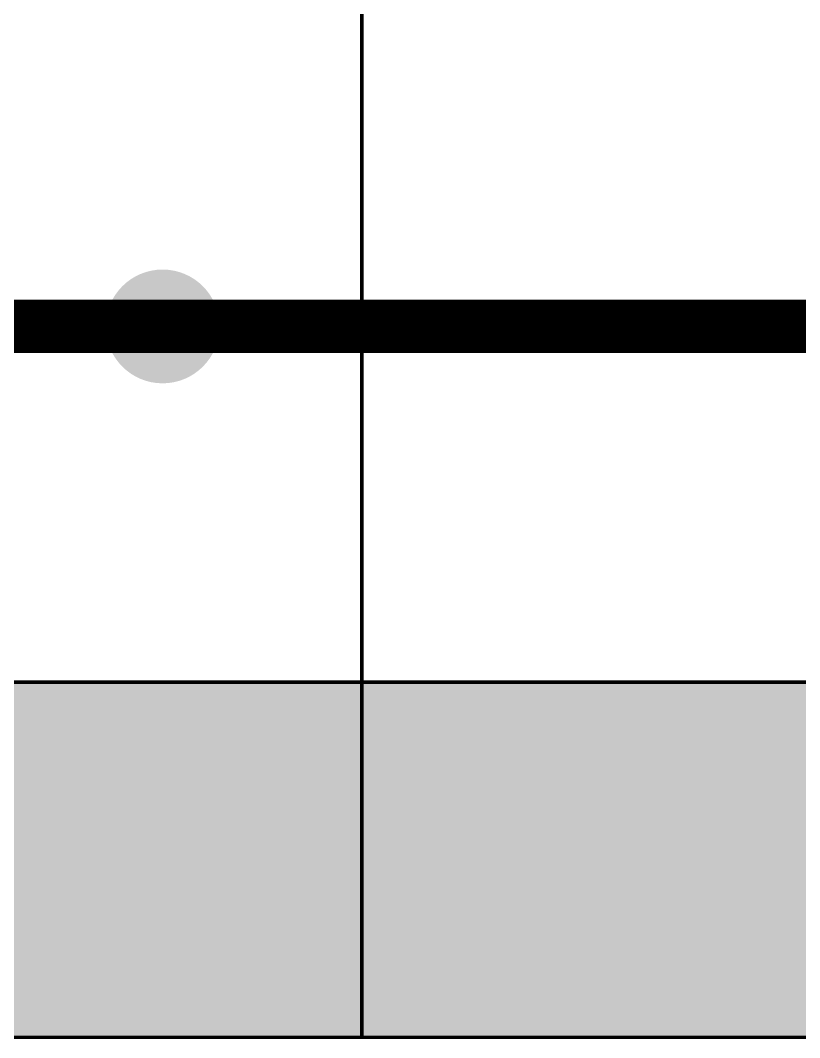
# Model space of a CAD drawing. Header units: millimetres. Extents: x -116965 to 323937, y 291661 to 566926.
# Drawn here: x -43328.6 to -43109.5, y 316538.8 to 316824.8 of the extents above; entities that cross this region are included whole.
import ezdxf

# ---------------------------------------------------------------- set-up
doc = ezdxf.new("R2010")
doc.units = ezdxf.units.MM
doc.layers.get('0').update_dxf_attribs({"lineweight": 18})
doc.layers.add('C00-00-00', color=7, linetype='Continuous')
doc.layers.add('C34-3A-40', color=7, linetype='Continuous', true_color=0x343a40)
doc.layers.add('C62-64-69', color=7, linetype='Continuous', true_color=0x626469)

msp = doc.modelspace()

# ---------------------------------------------------------------- hatches: boundary and pattern name
at = {"layer": 'C00-00-00'}
h = msp.add_hatch(color=256, dxfattribs=at)
edge = h.paths.add_edge_path()
edge.add_arc((-43288.559677, 316738.722167), 15.997765, 0, 360)
at = {"layer": 'C34-3A-40'}
h = msp.add_hatch(color=256, dxfattribs=at)
h.dxf.hatch_style = 2
h.paths.add_polyline_path([(-43932.469782, 316638.736127), (-43232.567492, 316638.736127), (-43232.567492, 316538.750083), (-43932.469782, 316538.750083)])
h = msp.add_hatch(color=256, dxfattribs=at)
h.dxf.hatch_style = 2
h.paths.add_polyline_path([(-43232.567492, 316638.736127), (-42832.623327, 316638.736127), (-42832.623327, 316538.750083), (-43232.567492, 316538.750083)])
at = {"layer": 'C62-64-69'}
h = msp.add_hatch(color=256, dxfattribs=at)
h.dxf.hatch_style = 2
h.paths.add_polyline_path([(-43356.550182, 316629.737383), (-43324.554652, 316629.737383), (-43324.554652, 316622.738358), (-43356.550182, 316622.738358)])
h = msp.add_hatch(color=256, dxfattribs=at)
h.dxf.hatch_style = 2
h.paths.add_polyline_path([(-43324.554652, 316629.737383), (-43292.559117, 316629.737383), (-43292.559117, 316622.738358), (-43324.554652, 316622.738358)])
h = msp.add_hatch(color=256, dxfattribs=at)
h.dxf.hatch_style = 2
h.paths.add_polyline_path([(-43324.554652, 316629.737383), (-43292.559117, 316629.737383), (-43292.559117, 316622.738358), (-43324.554652, 316622.738358)])
h = msp.add_hatch(color=256, dxfattribs=at)
h.dxf.hatch_style = 2
h.paths.add_polyline_path([(-43292.559117, 316629.737383), (-43260.563582, 316629.737383), (-43260.563582, 316622.738358), (-43292.559117, 316622.738358)])
h = msp.add_hatch(color=256, dxfattribs=at)
h.dxf.hatch_style = 2
h.paths.add_polyline_path([(-43292.559117, 316629.737383), (-43260.563582, 316629.737383), (-43260.563582, 316622.738358), (-43292.559117, 316622.738358)])
h = msp.add_hatch(color=256, dxfattribs=at)
h.dxf.hatch_style = 2
h.paths.add_polyline_path([(-43260.563582, 316629.737383), (-43228.568052, 316629.737383), (-43228.568052, 316622.738358), (-43260.563582, 316622.738358)])
h = msp.add_hatch(color=256, dxfattribs=at)
h.dxf.hatch_style = 2
h.paths.add_polyline_path([(-43232.567492, 316629.737383), (-43200.571957, 316629.737383), (-43200.571957, 316622.738358), (-43232.567492, 316622.738358)])
h = msp.add_hatch(color=256, dxfattribs=at)
h.dxf.hatch_style = 2
h.paths.add_polyline_path([(-43200.571957, 316629.737383), (-43168.576427, 316629.737383), (-43168.576427, 316622.738358), (-43200.571957, 316622.738358)])
h = msp.add_hatch(color=256, dxfattribs=at)
h.dxf.hatch_style = 2
h.paths.add_polyline_path([(-43200.571957, 316629.737383), (-43168.576427, 316629.737383), (-43168.576427, 316622.738358), (-43200.571957, 316622.738358)])
h = msp.add_hatch(color=256, dxfattribs=at)
h.dxf.hatch_style = 2
h.paths.add_polyline_path([(-43168.576427, 316629.737383), (-43136.580892, 316629.737383), (-43136.580892, 316622.738358), (-43168.576427, 316622.738358)])
h = msp.add_hatch(color=256, dxfattribs=at)
h.dxf.hatch_style = 2
h.paths.add_polyline_path([(-43168.576427, 316629.737383), (-43136.580892, 316629.737383), (-43136.580892, 316622.738358), (-43168.576427, 316622.738358)])
h = msp.add_hatch(color=256, dxfattribs=at)
h.dxf.hatch_style = 2
h.paths.add_polyline_path([(-43136.580892, 316629.737383), (-43104.585357, 316629.737383), (-43104.585357, 316622.738358), (-43136.580892, 316622.738358)])
h = msp.add_hatch(color=256, dxfattribs=at)
h.dxf.hatch_style = 2
h.paths.add_polyline_path([(-43356.550182, 316622.738358), (-43324.554652, 316622.738358), (-43324.554652, 316620.738639), (-43356.550182, 316620.738639)])
h = msp.add_hatch(color=256, dxfattribs=at)
h.dxf.hatch_style = 2
h.paths.add_polyline_path([(-43324.554652, 316622.738358), (-43292.559117, 316622.738358), (-43292.559117, 316620.738639), (-43324.554652, 316620.738639)])
h = msp.add_hatch(color=256, dxfattribs=at)
h.dxf.hatch_style = 2
h.paths.add_polyline_path([(-43324.554652, 316622.738358), (-43292.559117, 316622.738358), (-43292.559117, 316620.738639), (-43324.554652, 316620.738639)])
h = msp.add_hatch(color=256, dxfattribs=at)
h.dxf.hatch_style = 2
h.paths.add_polyline_path([(-43292.559117, 316622.738358), (-43260.563582, 316622.738358), (-43260.563582, 316620.738639), (-43292.559117, 316620.738639)])
h = msp.add_hatch(color=256, dxfattribs=at)
h.dxf.hatch_style = 2
h.paths.add_polyline_path([(-43292.559117, 316622.738358), (-43260.563582, 316622.738358), (-43260.563582, 316620.738639), (-43292.559117, 316620.738639)])
h = msp.add_hatch(color=256, dxfattribs=at)
h.dxf.hatch_style = 2
h.paths.add_polyline_path([(-43260.563582, 316622.738358), (-43228.568052, 316622.738358), (-43228.568052, 316620.738639), (-43260.563582, 316620.738639)])
h = msp.add_hatch(color=256, dxfattribs=at)
h.dxf.hatch_style = 2
h.paths.add_polyline_path([(-43232.567492, 316622.738358), (-43200.571957, 316622.738358), (-43200.571957, 316620.738639), (-43232.567492, 316620.738639)])
h = msp.add_hatch(color=256, dxfattribs=at)
h.dxf.hatch_style = 2
h.paths.add_polyline_path([(-43200.571957, 316622.738358), (-43168.576427, 316622.738358), (-43168.576427, 316620.738639), (-43200.571957, 316620.738639)])
h = msp.add_hatch(color=256, dxfattribs=at)
h.dxf.hatch_style = 2
h.paths.add_polyline_path([(-43200.571957, 316622.738358), (-43168.576427, 316622.738358), (-43168.576427, 316620.738639), (-43200.571957, 316620.738639)])
h = msp.add_hatch(color=256, dxfattribs=at)
h.dxf.hatch_style = 2
h.paths.add_polyline_path([(-43168.576427, 316622.738358), (-43136.580892, 316622.738358), (-43136.580892, 316620.738639), (-43168.576427, 316620.738639)])
h = msp.add_hatch(color=256, dxfattribs=at)
h.dxf.hatch_style = 2
h.paths.add_polyline_path([(-43168.576427, 316622.738358), (-43136.580892, 316622.738358), (-43136.580892, 316620.738639), (-43168.576427, 316620.738639)])
h = msp.add_hatch(color=256, dxfattribs=at)
h.dxf.hatch_style = 2
h.paths.add_polyline_path([(-43136.580892, 316622.738358), (-43104.585357, 316622.738358), (-43104.585357, 316620.738639), (-43136.580892, 316620.738639)])
h = msp.add_hatch(color=256, dxfattribs=at)
h.dxf.hatch_style = 2
h.paths.add_polyline_path([(-43356.550182, 316620.738639), (-43324.554652, 316620.738639), (-43324.554652, 316613.739614), (-43356.550182, 316613.739614)])
h = msp.add_hatch(color=256, dxfattribs=at)
h.dxf.hatch_style = 2
h.paths.add_polyline_path([(-43324.554652, 316620.738639), (-43292.559117, 316620.738639), (-43292.559117, 316613.739614), (-43324.554652, 316613.739614)])
h = msp.add_hatch(color=256, dxfattribs=at)
h.dxf.hatch_style = 2
h.paths.add_polyline_path([(-43324.554652, 316620.738639), (-43292.559117, 316620.738639), (-43292.559117, 316613.739614), (-43324.554652, 316613.739614)])
h = msp.add_hatch(color=256, dxfattribs=at)
h.dxf.hatch_style = 2
h.paths.add_polyline_path([(-43292.559117, 316620.738639), (-43260.563582, 316620.738639), (-43260.563582, 316613.739614), (-43292.559117, 316613.739614)])
h = msp.add_hatch(color=256, dxfattribs=at)
h.dxf.hatch_style = 2
h.paths.add_polyline_path([(-43292.559117, 316620.738639), (-43260.563582, 316620.738639), (-43260.563582, 316613.739614), (-43292.559117, 316613.739614)])
h = msp.add_hatch(color=256, dxfattribs=at)
h.dxf.hatch_style = 2
h.paths.add_polyline_path([(-43260.563582, 316620.738639), (-43228.568052, 316620.738639), (-43228.568052, 316613.739614), (-43260.563582, 316613.739614)])
h = msp.add_hatch(color=256, dxfattribs=at)
h.dxf.hatch_style = 2
h.paths.add_polyline_path([(-43232.567492, 316620.738639), (-43200.571957, 316620.738639), (-43200.571957, 316613.739614), (-43232.567492, 316613.739614)])
h = msp.add_hatch(color=256, dxfattribs=at)
h.dxf.hatch_style = 2
h.paths.add_polyline_path([(-43200.571957, 316620.738639), (-43168.576427, 316620.738639), (-43168.576427, 316613.739614), (-43200.571957, 316613.739614)])
h = msp.add_hatch(color=256, dxfattribs=at)
h.dxf.hatch_style = 2
h.paths.add_polyline_path([(-43200.571957, 316620.738639), (-43168.576427, 316620.738639), (-43168.576427, 316613.739614), (-43200.571957, 316613.739614)])
h = msp.add_hatch(color=256, dxfattribs=at)
h.dxf.hatch_style = 2
h.paths.add_polyline_path([(-43168.576427, 316620.738639), (-43136.580892, 316620.738639), (-43136.580892, 316613.739614), (-43168.576427, 316613.739614)])
h = msp.add_hatch(color=256, dxfattribs=at)
h.dxf.hatch_style = 2
h.paths.add_polyline_path([(-43168.576427, 316620.738639), (-43136.580892, 316620.738639), (-43136.580892, 316613.739614), (-43168.576427, 316613.739614)])
h = msp.add_hatch(color=256, dxfattribs=at)
h.dxf.hatch_style = 2
h.paths.add_polyline_path([(-43136.580892, 316620.738639), (-43104.585357, 316620.738639), (-43104.585357, 316613.739614), (-43136.580892, 316613.739614)])
h = msp.add_hatch(color=256, dxfattribs=at)
h.dxf.hatch_style = 2
h.paths.add_polyline_path([(-43356.550182, 316613.739614), (-43324.554652, 316613.739614), (-43324.554652, 316611.739896), (-43356.550182, 316611.739896)])
h = msp.add_hatch(color=256, dxfattribs=at)
h.dxf.hatch_style = 2
h.paths.add_polyline_path([(-43324.554652, 316613.739614), (-43292.559117, 316613.739614), (-43292.559117, 316611.739896), (-43324.554652, 316611.739896)])
h = msp.add_hatch(color=256, dxfattribs=at)
h.dxf.hatch_style = 2
h.paths.add_polyline_path([(-43324.554652, 316613.739614), (-43292.559117, 316613.739614), (-43292.559117, 316611.739896), (-43324.554652, 316611.739896)])
h = msp.add_hatch(color=256, dxfattribs=at)
h.dxf.hatch_style = 2
h.paths.add_polyline_path([(-43292.559117, 316613.739614), (-43260.563582, 316613.739614), (-43260.563582, 316611.739896), (-43292.559117, 316611.739896)])
h = msp.add_hatch(color=256, dxfattribs=at)
h.dxf.hatch_style = 2
h.paths.add_polyline_path([(-43292.559117, 316613.739614), (-43260.563582, 316613.739614), (-43260.563582, 316611.739896), (-43292.559117, 316611.739896)])
h = msp.add_hatch(color=256, dxfattribs=at)
h.dxf.hatch_style = 2
h.paths.add_polyline_path([(-43260.563582, 316613.739614), (-43228.568052, 316613.739614), (-43228.568052, 316611.739896), (-43260.563582, 316611.739896)])
h = msp.add_hatch(color=256, dxfattribs=at)
h.dxf.hatch_style = 2
h.paths.add_polyline_path([(-43232.567492, 316613.739614), (-43200.571957, 316613.739614), (-43200.571957, 316611.739896), (-43232.567492, 316611.739896)])
h = msp.add_hatch(color=256, dxfattribs=at)
h.dxf.hatch_style = 2
h.paths.add_polyline_path([(-43200.571957, 316613.739614), (-43168.576427, 316613.739614), (-43168.576427, 316611.739896), (-43200.571957, 316611.739896)])
h = msp.add_hatch(color=256, dxfattribs=at)
h.dxf.hatch_style = 2
h.paths.add_polyline_path([(-43200.571957, 316613.739614), (-43168.576427, 316613.739614), (-43168.576427, 316611.739896), (-43200.571957, 316611.739896)])
h = msp.add_hatch(color=256, dxfattribs=at)
h.dxf.hatch_style = 2
h.paths.add_polyline_path([(-43168.576427, 316613.739614), (-43136.580892, 316613.739614), (-43136.580892, 316611.739896), (-43168.576427, 316611.739896)])
h = msp.add_hatch(color=256, dxfattribs=at)
h.dxf.hatch_style = 2
h.paths.add_polyline_path([(-43168.576427, 316613.739614), (-43136.580892, 316613.739614), (-43136.580892, 316611.739896), (-43168.576427, 316611.739896)])
h = msp.add_hatch(color=256, dxfattribs=at)
h.dxf.hatch_style = 2
h.paths.add_polyline_path([(-43136.580892, 316613.739614), (-43104.585357, 316613.739614), (-43104.585357, 316611.739896), (-43136.580892, 316611.739896)])
h = msp.add_hatch(color=256, dxfattribs=at)
h.dxf.hatch_style = 2
h.paths.add_polyline_path([(-43356.550182, 316611.739896), (-43324.554652, 316611.739896), (-43324.554652, 316604.74087), (-43356.550182, 316604.74087)])
h = msp.add_hatch(color=256, dxfattribs=at)
h.dxf.hatch_style = 2
h.paths.add_polyline_path([(-43324.554652, 316611.739896), (-43292.559117, 316611.739896), (-43292.559117, 316604.74087), (-43324.554652, 316604.74087)])
h = msp.add_hatch(color=256, dxfattribs=at)
h.dxf.hatch_style = 2
h.paths.add_polyline_path([(-43324.554652, 316611.739896), (-43292.559117, 316611.739896), (-43292.559117, 316604.74087), (-43324.554652, 316604.74087)])
h = msp.add_hatch(color=256, dxfattribs=at)
h.dxf.hatch_style = 2
h.paths.add_polyline_path([(-43292.559117, 316611.739896), (-43260.563582, 316611.739896), (-43260.563582, 316604.74087), (-43292.559117, 316604.74087)])
h = msp.add_hatch(color=256, dxfattribs=at)
h.dxf.hatch_style = 2
h.paths.add_polyline_path([(-43292.559117, 316611.739896), (-43260.563582, 316611.739896), (-43260.563582, 316604.74087), (-43292.559117, 316604.74087)])
h = msp.add_hatch(color=256, dxfattribs=at)
h.dxf.hatch_style = 2
h.paths.add_polyline_path([(-43260.563582, 316611.739896), (-43228.568052, 316611.739896), (-43228.568052, 316604.74087), (-43260.563582, 316604.74087)])
h = msp.add_hatch(color=256, dxfattribs=at)
h.dxf.hatch_style = 2
h.paths.add_polyline_path([(-43232.567492, 316611.739896), (-43200.571957, 316611.739896), (-43200.571957, 316604.74087), (-43232.567492, 316604.74087)])
h = msp.add_hatch(color=256, dxfattribs=at)
h.dxf.hatch_style = 2
h.paths.add_polyline_path([(-43200.571957, 316611.739896), (-43168.576427, 316611.739896), (-43168.576427, 316604.74087), (-43200.571957, 316604.74087)])
h = msp.add_hatch(color=256, dxfattribs=at)
h.dxf.hatch_style = 2
h.paths.add_polyline_path([(-43200.571957, 316611.739896), (-43168.576427, 316611.739896), (-43168.576427, 316604.74087), (-43200.571957, 316604.74087)])
h = msp.add_hatch(color=256, dxfattribs=at)
h.dxf.hatch_style = 2
h.paths.add_polyline_path([(-43168.576427, 316611.739896), (-43136.580892, 316611.739896), (-43136.580892, 316604.74087), (-43168.576427, 316604.74087)])
h = msp.add_hatch(color=256, dxfattribs=at)
h.dxf.hatch_style = 2
h.paths.add_polyline_path([(-43168.576427, 316611.739896), (-43136.580892, 316611.739896), (-43136.580892, 316604.74087), (-43168.576427, 316604.74087)])
h = msp.add_hatch(color=256, dxfattribs=at)
h.dxf.hatch_style = 2
h.paths.add_polyline_path([(-43136.580892, 316611.739896), (-43104.585357, 316611.739896), (-43104.585357, 316604.74087), (-43136.580892, 316604.74087)])
h = msp.add_hatch(color=256, dxfattribs=at)
h.dxf.hatch_style = 2
h.paths.add_polyline_path([(-43356.550182, 316604.74087), (-43324.554652, 316604.74087), (-43324.554652, 316602.741152), (-43356.550182, 316602.741152)])
h = msp.add_hatch(color=256, dxfattribs=at)
h.dxf.hatch_style = 2
h.paths.add_polyline_path([(-43324.554652, 316604.74087), (-43292.559117, 316604.74087), (-43292.559117, 316602.741152), (-43324.554652, 316602.741152)])
h = msp.add_hatch(color=256, dxfattribs=at)
h.dxf.hatch_style = 2
h.paths.add_polyline_path([(-43324.554652, 316604.74087), (-43292.559117, 316604.74087), (-43292.559117, 316602.741152), (-43324.554652, 316602.741152)])
h = msp.add_hatch(color=256, dxfattribs=at)
h.dxf.hatch_style = 2
h.paths.add_polyline_path([(-43292.559117, 316604.74087), (-43260.563582, 316604.74087), (-43260.563582, 316602.741152), (-43292.559117, 316602.741152)])
h = msp.add_hatch(color=256, dxfattribs=at)
h.dxf.hatch_style = 2
h.paths.add_polyline_path([(-43292.559117, 316604.74087), (-43260.563582, 316604.74087), (-43260.563582, 316602.741152), (-43292.559117, 316602.741152)])
h = msp.add_hatch(color=256, dxfattribs=at)
h.dxf.hatch_style = 2
h.paths.add_polyline_path([(-43260.563582, 316604.74087), (-43228.568052, 316604.74087), (-43228.568052, 316602.741152), (-43260.563582, 316602.741152)])
h = msp.add_hatch(color=256, dxfattribs=at)
h.dxf.hatch_style = 2
h.paths.add_polyline_path([(-43232.567492, 316604.74087), (-43200.571957, 316604.74087), (-43200.571957, 316602.741152), (-43232.567492, 316602.741152)])
h = msp.add_hatch(color=256, dxfattribs=at)
h.dxf.hatch_style = 2
h.paths.add_polyline_path([(-43200.571957, 316604.74087), (-43168.576427, 316604.74087), (-43168.576427, 316602.741152), (-43200.571957, 316602.741152)])
h = msp.add_hatch(color=256, dxfattribs=at)
h.dxf.hatch_style = 2
h.paths.add_polyline_path([(-43200.571957, 316604.74087), (-43168.576427, 316604.74087), (-43168.576427, 316602.741152), (-43200.571957, 316602.741152)])
h = msp.add_hatch(color=256, dxfattribs=at)
h.dxf.hatch_style = 2
h.paths.add_polyline_path([(-43168.576427, 316604.74087), (-43136.580892, 316604.74087), (-43136.580892, 316602.741152), (-43168.576427, 316602.741152)])
h = msp.add_hatch(color=256, dxfattribs=at)
h.dxf.hatch_style = 2
h.paths.add_polyline_path([(-43168.576427, 316604.74087), (-43136.580892, 316604.74087), (-43136.580892, 316602.741152), (-43168.576427, 316602.741152)])
h = msp.add_hatch(color=256, dxfattribs=at)
h.dxf.hatch_style = 2
h.paths.add_polyline_path([(-43136.580892, 316604.74087), (-43104.585357, 316604.74087), (-43104.585357, 316602.741152), (-43136.580892, 316602.741152)])
h = msp.add_hatch(color=256, dxfattribs=at)
h.dxf.hatch_style = 2
h.paths.add_polyline_path([(-43356.550182, 316602.741152), (-43324.554652, 316602.741152), (-43324.554652, 316595.742126), (-43356.550182, 316595.742126)])
h = msp.add_hatch(color=256, dxfattribs=at)
h.dxf.hatch_style = 2
h.paths.add_polyline_path([(-43324.554652, 316602.741152), (-43292.559117, 316602.741152), (-43292.559117, 316595.742126), (-43324.554652, 316595.742126)])
h = msp.add_hatch(color=256, dxfattribs=at)
h.dxf.hatch_style = 2
h.paths.add_polyline_path([(-43324.554652, 316602.741152), (-43292.559117, 316602.741152), (-43292.559117, 316595.742126), (-43324.554652, 316595.742126)])
h = msp.add_hatch(color=256, dxfattribs=at)
h.dxf.hatch_style = 2
h.paths.add_polyline_path([(-43292.559117, 316602.741152), (-43260.563582, 316602.741152), (-43260.563582, 316595.742126), (-43292.559117, 316595.742126)])
h = msp.add_hatch(color=256, dxfattribs=at)
h.dxf.hatch_style = 2
h.paths.add_polyline_path([(-43292.559117, 316602.741152), (-43260.563582, 316602.741152), (-43260.563582, 316595.742126), (-43292.559117, 316595.742126)])
h = msp.add_hatch(color=256, dxfattribs=at)
h.dxf.hatch_style = 2
h.paths.add_polyline_path([(-43260.563582, 316602.741152), (-43228.568052, 316602.741152), (-43228.568052, 316595.742126), (-43260.563582, 316595.742126)])
h = msp.add_hatch(color=256, dxfattribs=at)
h.dxf.hatch_style = 2
h.paths.add_polyline_path([(-43232.567492, 316602.741152), (-43200.571957, 316602.741152), (-43200.571957, 316595.742126), (-43232.567492, 316595.742126)])
h = msp.add_hatch(color=256, dxfattribs=at)
h.dxf.hatch_style = 2
h.paths.add_polyline_path([(-43200.571957, 316602.741152), (-43168.576427, 316602.741152), (-43168.576427, 316595.742126), (-43200.571957, 316595.742126)])
h = msp.add_hatch(color=256, dxfattribs=at)
h.dxf.hatch_style = 2
h.paths.add_polyline_path([(-43200.571957, 316602.741152), (-43168.576427, 316602.741152), (-43168.576427, 316595.742126), (-43200.571957, 316595.742126)])
h = msp.add_hatch(color=256, dxfattribs=at)
h.dxf.hatch_style = 2
h.paths.add_polyline_path([(-43168.576427, 316602.741152), (-43136.580892, 316602.741152), (-43136.580892, 316595.742126), (-43168.576427, 316595.742126)])
h = msp.add_hatch(color=256, dxfattribs=at)
h.dxf.hatch_style = 2
h.paths.add_polyline_path([(-43168.576427, 316602.741152), (-43136.580892, 316602.741152), (-43136.580892, 316595.742126), (-43168.576427, 316595.742126)])
h = msp.add_hatch(color=256, dxfattribs=at)
h.dxf.hatch_style = 2
h.paths.add_polyline_path([(-43136.580892, 316602.741152), (-43104.585357, 316602.741152), (-43104.585357, 316595.742126), (-43136.580892, 316595.742126)])
h = msp.add_hatch(color=256, dxfattribs=at)
h.dxf.hatch_style = 2
h.paths.add_polyline_path([(-43356.550182, 316595.742126), (-43324.554652, 316595.742126), (-43324.554652, 316593.742408), (-43356.550182, 316593.742408)])
h = msp.add_hatch(color=256, dxfattribs=at)
h.dxf.hatch_style = 2
h.paths.add_polyline_path([(-43356.550182, 316593.742408), (-43324.554652, 316593.742408), (-43324.554652, 316586.743383), (-43356.550182, 316586.743383)])
h = msp.add_hatch(color=256, dxfattribs=at)
h.dxf.hatch_style = 2
h.paths.add_polyline_path([(-43324.554652, 316595.742126), (-43292.559117, 316595.742126), (-43292.559117, 316593.742408), (-43324.554652, 316593.742408)])
h = msp.add_hatch(color=256, dxfattribs=at)
h.dxf.hatch_style = 2
h.paths.add_polyline_path([(-43324.554652, 316595.742126), (-43292.559117, 316595.742126), (-43292.559117, 316593.742408), (-43324.554652, 316593.742408)])
h = msp.add_hatch(color=256, dxfattribs=at)
h.dxf.hatch_style = 2
h.paths.add_polyline_path([(-43324.554652, 316593.742408), (-43292.559117, 316593.742408), (-43292.559117, 316586.743383), (-43324.554652, 316586.743383)])
h = msp.add_hatch(color=256, dxfattribs=at)
h.dxf.hatch_style = 2
h.paths.add_polyline_path([(-43324.554652, 316593.742408), (-43292.559117, 316593.742408), (-43292.559117, 316586.743383), (-43324.554652, 316586.743383)])
h = msp.add_hatch(color=256, dxfattribs=at)
h.dxf.hatch_style = 2
h.paths.add_polyline_path([(-43292.559117, 316595.742126), (-43260.563582, 316595.742126), (-43260.563582, 316593.742408), (-43292.559117, 316593.742408)])
h = msp.add_hatch(color=256, dxfattribs=at)
h.dxf.hatch_style = 2
h.paths.add_polyline_path([(-43292.559117, 316595.742126), (-43260.563582, 316595.742126), (-43260.563582, 316593.742408), (-43292.559117, 316593.742408)])
h = msp.add_hatch(color=256, dxfattribs=at)
h.dxf.hatch_style = 2
h.paths.add_polyline_path([(-43292.559117, 316593.742408), (-43260.563582, 316593.742408), (-43260.563582, 316586.743383), (-43292.559117, 316586.743383)])
h = msp.add_hatch(color=256, dxfattribs=at)
h.dxf.hatch_style = 2
h.paths.add_polyline_path([(-43292.559117, 316593.742408), (-43260.563582, 316593.742408), (-43260.563582, 316586.743383), (-43292.559117, 316586.743383)])
h = msp.add_hatch(color=256, dxfattribs=at)
h.dxf.hatch_style = 2
h.paths.add_polyline_path([(-43260.563582, 316595.742126), (-43228.568052, 316595.742126), (-43228.568052, 316593.742408), (-43260.563582, 316593.742408)])
h = msp.add_hatch(color=256, dxfattribs=at)
h.dxf.hatch_style = 2
h.paths.add_polyline_path([(-43260.563582, 316593.742408), (-43228.568052, 316593.742408), (-43228.568052, 316586.743383), (-43260.563582, 316586.743383)])
h = msp.add_hatch(color=256, dxfattribs=at)
h.dxf.hatch_style = 2
h.paths.add_polyline_path([(-43232.567492, 316595.742126), (-43200.571957, 316595.742126), (-43200.571957, 316593.742408), (-43232.567492, 316593.742408)])
h = msp.add_hatch(color=256, dxfattribs=at)
h.dxf.hatch_style = 2
h.paths.add_polyline_path([(-43232.567492, 316593.742408), (-43200.571957, 316593.742408), (-43200.571957, 316586.743383), (-43232.567492, 316586.743383)])
h = msp.add_hatch(color=256, dxfattribs=at)
h.dxf.hatch_style = 2
h.paths.add_polyline_path([(-43200.571957, 316595.742126), (-43168.576427, 316595.742126), (-43168.576427, 316593.742408), (-43200.571957, 316593.742408)])
h = msp.add_hatch(color=256, dxfattribs=at)
h.dxf.hatch_style = 2
h.paths.add_polyline_path([(-43200.571957, 316595.742126), (-43168.576427, 316595.742126), (-43168.576427, 316593.742408), (-43200.571957, 316593.742408)])
h = msp.add_hatch(color=256, dxfattribs=at)
h.dxf.hatch_style = 2
h.paths.add_polyline_path([(-43200.571957, 316593.742408), (-43168.576427, 316593.742408), (-43168.576427, 316586.743383), (-43200.571957, 316586.743383)])
h = msp.add_hatch(color=256, dxfattribs=at)
h.dxf.hatch_style = 2
h.paths.add_polyline_path([(-43200.571957, 316593.742408), (-43168.576427, 316593.742408), (-43168.576427, 316586.743383), (-43200.571957, 316586.743383)])
h = msp.add_hatch(color=256, dxfattribs=at)
h.dxf.hatch_style = 2
h.paths.add_polyline_path([(-43168.576427, 316595.742126), (-43136.580892, 316595.742126), (-43136.580892, 316593.742408), (-43168.576427, 316593.742408)])
h = msp.add_hatch(color=256, dxfattribs=at)
h.dxf.hatch_style = 2
h.paths.add_polyline_path([(-43168.576427, 316595.742126), (-43136.580892, 316595.742126), (-43136.580892, 316593.742408), (-43168.576427, 316593.742408)])
h = msp.add_hatch(color=256, dxfattribs=at)
h.dxf.hatch_style = 2
h.paths.add_polyline_path([(-43168.576427, 316593.742408), (-43136.580892, 316593.742408), (-43136.580892, 316586.743383), (-43168.576427, 316586.743383)])
h = msp.add_hatch(color=256, dxfattribs=at)
h.dxf.hatch_style = 2
h.paths.add_polyline_path([(-43168.576427, 316593.742408), (-43136.580892, 316593.742408), (-43136.580892, 316586.743383), (-43168.576427, 316586.743383)])
h = msp.add_hatch(color=256, dxfattribs=at)
h.dxf.hatch_style = 2
h.paths.add_polyline_path([(-43136.580892, 316595.742126), (-43104.585357, 316595.742126), (-43104.585357, 316593.742408), (-43136.580892, 316593.742408)])
h = msp.add_hatch(color=256, dxfattribs=at)
h.dxf.hatch_style = 2
h.paths.add_polyline_path([(-43136.580892, 316593.742408), (-43104.585357, 316593.742408), (-43104.585357, 316586.743383), (-43136.580892, 316586.743383)])
h = msp.add_hatch(color=256, dxfattribs=at)
h.dxf.hatch_style = 2
h.paths.add_polyline_path([(-43356.550182, 316586.743383), (-43324.554652, 316586.743383), (-43324.554652, 316584.743664), (-43356.550182, 316584.743664)])
h = msp.add_hatch(color=256, dxfattribs=at)
h.dxf.hatch_style = 2
h.paths.add_polyline_path([(-43324.554652, 316586.743383), (-43292.559117, 316586.743383), (-43292.559117, 316584.743664), (-43324.554652, 316584.743664)])
h = msp.add_hatch(color=256, dxfattribs=at)
h.dxf.hatch_style = 2
h.paths.add_polyline_path([(-43324.554652, 316586.743383), (-43292.559117, 316586.743383), (-43292.559117, 316584.743664), (-43324.554652, 316584.743664)])
h = msp.add_hatch(color=256, dxfattribs=at)
h.dxf.hatch_style = 2
h.paths.add_polyline_path([(-43292.559117, 316586.743383), (-43260.563582, 316586.743383), (-43260.563582, 316584.743664), (-43292.559117, 316584.743664)])
h = msp.add_hatch(color=256, dxfattribs=at)
h.dxf.hatch_style = 2
h.paths.add_polyline_path([(-43292.559117, 316586.743383), (-43260.563582, 316586.743383), (-43260.563582, 316584.743664), (-43292.559117, 316584.743664)])
h = msp.add_hatch(color=256, dxfattribs=at)
h.dxf.hatch_style = 2
h.paths.add_polyline_path([(-43260.563582, 316586.743383), (-43228.568052, 316586.743383), (-43228.568052, 316584.743664), (-43260.563582, 316584.743664)])
h = msp.add_hatch(color=256, dxfattribs=at)
h.dxf.hatch_style = 2
h.paths.add_polyline_path([(-43232.567492, 316586.743383), (-43200.571957, 316586.743383), (-43200.571957, 316584.743664), (-43232.567492, 316584.743664)])
h = msp.add_hatch(color=256, dxfattribs=at)
h.dxf.hatch_style = 2
h.paths.add_polyline_path([(-43200.571957, 316586.743383), (-43168.576427, 316586.743383), (-43168.576427, 316584.743664), (-43200.571957, 316584.743664)])
h = msp.add_hatch(color=256, dxfattribs=at)
h.dxf.hatch_style = 2
h.paths.add_polyline_path([(-43200.571957, 316586.743383), (-43168.576427, 316586.743383), (-43168.576427, 316584.743664), (-43200.571957, 316584.743664)])
h = msp.add_hatch(color=256, dxfattribs=at)
h.dxf.hatch_style = 2
h.paths.add_polyline_path([(-43168.576427, 316586.743383), (-43136.580892, 316586.743383), (-43136.580892, 316584.743664), (-43168.576427, 316584.743664)])
h = msp.add_hatch(color=256, dxfattribs=at)
h.dxf.hatch_style = 2
h.paths.add_polyline_path([(-43168.576427, 316586.743383), (-43136.580892, 316586.743383), (-43136.580892, 316584.743664), (-43168.576427, 316584.743664)])
h = msp.add_hatch(color=256, dxfattribs=at)
h.dxf.hatch_style = 2
h.paths.add_polyline_path([(-43136.580892, 316586.743383), (-43104.585357, 316586.743383), (-43104.585357, 316584.743664), (-43136.580892, 316584.743664)])

# ---------------------------------------------------------------- linework, layer by layer
at = {"color": 1, "lineweight": -3, "ltscale": 5, "const_width": 15}
msp.add_lwpolyline([(-48731.897576, 316738.722167), (-41932.748952, 316738.722167)], dxfattribs=at)
at = {"layer": 'C00-00-00', "lineweight": 211}
for points in [[(-43932.469782, 318738.443002), (-43232.567492, 318738.443002), (-43232.567492, 316538.750083), (-43932.469782, 316538.750083)], [(-43932.469782, 316638.736127), (-43232.567492, 316638.736127), (-43232.567492, 316538.750083), (-43932.469782, 316538.750083)], [(-43232.567492, 316638.736127), (-42832.623327, 316638.736127), (-42832.623327, 316538.750083), (-43232.567492, 316538.750083)]]:
    msp.add_lwpolyline(points, close=True, dxfattribs=at)
at = {"layer": 'C00-00-00', "lineweight": 100}
for points in [[(-43232.567492, 318638.456958), (-42832.623327, 318638.456958), (-42832.623327, 316638.736127), (-43232.567492, 316638.736127)], [(-43932.469782, 316838.708208), (-43232.567492, 316838.708208), (-43232.567492, 316638.736127), (-43932.469782, 316638.736127)]]:
    msp.add_lwpolyline(points, close=True, dxfattribs=at)

doc.saveas('drawing.dxf')
